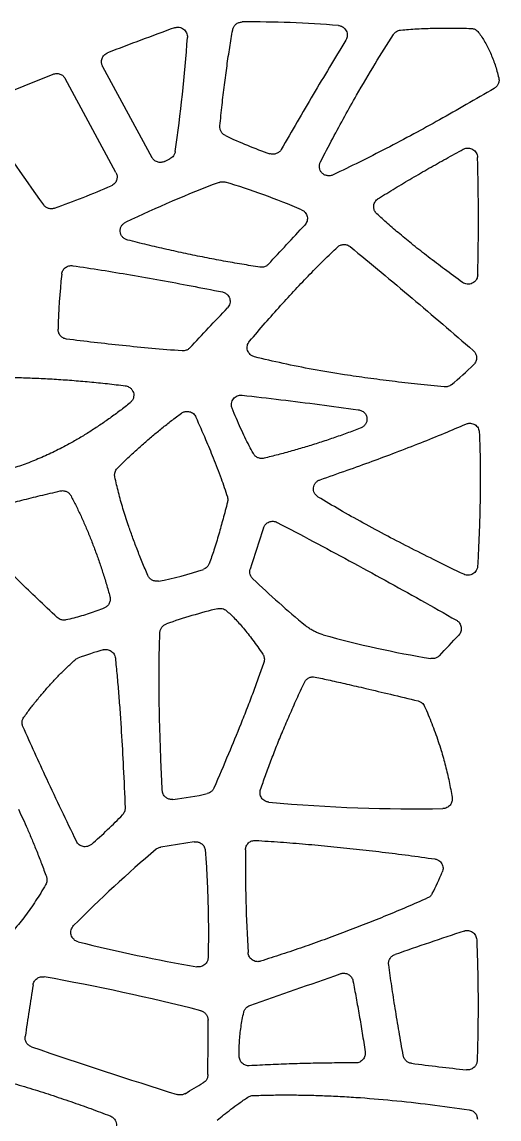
# Model space of a CAD drawing. Header units: millimetres. Extents: x -4 to 83, y 1 to 134.
# Drawn here: x 67.84 to 82.62, y 95.13 to 129.13 of the extents above; entities that cross this region are included whole.
import ezdxf

# ---------------------------------------------------------------- set-up
doc = ezdxf.new("R2010")
doc.units = ezdxf.units.MM

msp = doc.modelspace()

# ---------------------------------------------------------------- linework, layer by layer
at = {"color": 7, "linetype": 'Continuous', "lineweight": 25}
for p, q in [((70.343, 127.749), (71.867, 124.93)), ((70.755, 124.464), (69.182, 127.372)), ((73.179, 103.724), (72.149, 103.563))]:
    msp.add_line(p, q, dxfattribs=at)
for centre, radius, start, end in [((113.847, 15.653), 120.578, 110.0197, 111.07056), ((74.956, 96.385), 32.742, 85.287, 90.5155), ((28.654, 131.594), 44.412, 351.6051, 356.1933), ((108.479, 152.581), 49.451, 212.1839, 216.0785), ((79.94, 137.802), 13.503, 244.582, 250.8968), ((56.896, 156.161), 34.919, 296.1037, 296.4096), ((16.608, 123.032), 65.374, 358.47445, 1.66307), ((88.69, 85.602), 41.277, 110.926, 115.2788), ((67.502, 102.127), 23.015, 66.9829, 73.2378), ((57.047, 155.836), 34.56, 289.9779, 293.1065), ((-238.729, 414.298), 429.402, 317.03176, 317.25253), ((88.442, 119.198), 19.482, 173.7682, 178.8073), ((-225.077, 401.524), 410.705, 316.54082, 316.77836), ((75.674, 124.696), 8.732, 308.747, 314.8901), ((102.092, 104.135), 28.341, 160.8002, 163.5261), ((70.588, 120.309), 8.636, 279.8675, 289.4565), ((98.572, 136.806), 34.317, 226.6042, 230.2346), ((77.826, 94.787), 16.628, 103.618, 109.3516), ((85.682, 140.723), 31.745, 254.4524, 260.6213), ((-47.8, 230.492), 176.558, 316.73818, 317.02122), ((98.155, 72.687), 40.412, 130.3269, 135.2726), ((121.359, 103.084), 46.594, 179.5215, 183.4368), ((73.143, 105.96), 8.347, 332.5978, 337.6442), ((154.818, -117.273), 230.209, 108.56211, 109.12375), ((81.024, 145.938), 46.732, 255.8282, 260.4404), ((-91.886, 579.636), 509.078, 289.12521, 289.45897), ((242.072, 72.011), 176.012, 171.08321, 171.6091), ((56.89, 33.971), 66.594, 75.66153, 79.9303), ((-102.128, 97.648), 175.735, 359.63064, 0.18107), ((124.934, 263.177), 175.262, 251.09291, 252.64499), ((109.221, 332.478), 237.433, 262.90849, 263.32171), ((0.677, 219.031), 142.729, 300.3963, 300.65883)]:
    msp.add_arc(centre, radius, start, end, dxfattribs=at)
for points, knots in [([(72.568, 128.945), (72.584, 128.95), (72.616, 128.96), (72.665, 128.965), (72.723, 128.961), (72.787, 128.943), (72.852, 128.906), (72.906, 128.854), (72.944, 128.791), (72.967, 128.719), (72.967, 128.67), (72.967, 128.645)], [0, 0, 0, 0, 0.084731, 0.167223, 0.249796, 0.376083, 0.503054, 0.624266, 0.751548, 0.873892, 1, 1, 1, 1]), ([(73.976, 125.904), (73.997, 126.121), (74.04, 126.545), (74.113, 127.167), (74.192, 127.762), (74.276, 128.33), (74.339, 128.699), (74.37, 128.88)], [0, 0, 0, 0, 0.217333, 0.425953, 0.625904, 0.817235, 1, 1, 1, 1]), ([(74.37, 128.88), (74.374, 128.896), (74.382, 128.93), (74.404, 128.977), (74.433, 129.019), (74.482, 129.067), (74.557, 129.115), (74.626, 129.122), (74.661, 129.125)], [0, 0, 0, 0, 0.126349, 0.249347, 0.372907, 0.500888, 0.750192, 1, 1, 1, 1]), ([(77.646, 129.016), (77.663, 129.014), (77.697, 129.009), (77.745, 128.992), (77.796, 128.964), (77.848, 128.919), (77.891, 128.856), (77.917, 128.783), (77.922, 128.708), (77.911, 128.632), (77.888, 128.587), (77.876, 128.564)], [0, 0, 0, 0, 0.08499, 0.16762, 0.250334, 0.376745, 0.503537, 0.624633, 0.752154, 0.87424, 1, 1, 1, 1]), ([(79.353, 128.74), (79.362, 128.752), (79.379, 128.776), (79.411, 128.806), (79.453, 128.836), (79.507, 128.863), (79.551, 128.87), (79.573, 128.874)], [0, 0, 0, 0, 0.166185, 0.331696, 0.500271, 0.749994, 1, 1, 1, 1]), ([(79.573, 128.874), (79.656, 128.881), (79.824, 128.897), (80.083, 128.914), (80.353, 128.927), (80.717, 128.937), (81.185, 128.94), (81.56, 128.931), (81.755, 128.927)], [0, 0, 0, 0, 0.113927, 0.23271, 0.3564, 0.485043, 0.731787, 1, 1, 1, 1]), ([(81.755, 128.927), (81.771, 128.926), (81.801, 128.924), (81.845, 128.912), (81.894, 128.891), (81.945, 128.857), (81.974, 128.822), (81.988, 128.804)], [0, 0, 0, 0, 0.166506, 0.331951, 0.500268, 0.749755, 1, 1, 1, 1]), ([(77.876, 128.564), (77.706, 128.284), (77.367, 127.723), (76.864, 126.877), (76.367, 126.029), (76.039, 125.46), (75.876, 125.176)], [0, 0, 0, 0, 0.249978, 0.499964, 0.749968, 1, 1, 1, 1]), ([(77.093, 124.796), (77.218, 125.037), (77.463, 125.509), (77.835, 126.196), (78.268, 126.968), (78.766, 127.817), (79.16, 128.436), (79.353, 128.74)], [0, 0, 0, 0, 0.178955, 0.350757, 0.515442, 0.762889, 1, 1, 1, 1]), ([(81.988, 128.804), (82.023, 128.755), (82.092, 128.657), (82.185, 128.5), (82.273, 128.336), (82.354, 128.164), (82.429, 127.984), (82.497, 127.796), (82.558, 127.6), (82.593, 127.465), (82.611, 127.397)], [0, 0, 0, 0, 0.115581, 0.233228, 0.353277, 0.476049, 0.601841, 0.730929, 0.86357, 1, 1, 1, 1]), ([(70.343, 127.749), (70.337, 127.762), (70.324, 127.787), (70.313, 127.827), (70.305, 127.876), (70.307, 127.932), (70.322, 127.994), (70.351, 128.052), (70.39, 128.101), (70.44, 128.143), (70.478, 128.16), (70.497, 128.169)], [0, 0, 0, 0, 0.083417, 0.165613, 0.248235, 0.373366, 0.4996, 0.622876, 0.751017, 0.873705, 1, 1, 1, 1]), ([(66.765, 126.675), (67.105, 126.816), (67.785, 127.096), (68.468, 127.37), (68.81, 127.507)], [0, 0, 0, 0, 0.499468, 1, 1, 1, 1]), ([(68.81, 127.507), (68.827, 127.513), (68.861, 127.525), (68.915, 127.53), (68.969, 127.526), (69.039, 127.507), (69.122, 127.463), (69.162, 127.402), (69.182, 127.372)], [0, 0, 0, 0, 0.126426, 0.249201, 0.372667, 0.501095, 0.75041, 1, 1, 1, 1]), ([(82.611, 127.397), (82.614, 127.382), (82.62, 127.351), (82.62, 127.303), (82.613, 127.256), (82.592, 127.196), (82.551, 127.125), (82.499, 127.088), (82.473, 127.069)], [0, 0, 0, 0, 0.125636, 0.24854, 0.371994, 0.499242, 0.749397, 1, 1, 1, 1]), ([(82.473, 127.069), (82.185, 126.9), (81.621, 126.571), (80.79, 126.1), (79.964, 125.646), (79.138, 125.209), (78.307, 124.786), (77.756, 124.521), (77.485, 124.391)], [0, 0, 0, 0, 0.176967, 0.345632, 0.506022, 0.67625, 0.840892, 1, 1, 1, 1]), ([(74.144, 125.606), (74.131, 125.613), (74.104, 125.628), (74.068, 125.656), (74.038, 125.69), (74.004, 125.74), (73.974, 125.812), (73.975, 125.874), (73.976, 125.904)], [0, 0, 0, 0, 0.125907, 0.249287, 0.373158, 0.500501, 0.749952, 1, 1, 1, 1]), ([(72.589, 125.11), (72.586, 125.094), (72.58, 125.063), (72.562, 125.019), (72.532, 124.971), (72.489, 124.923), (72.448, 124.899), (72.427, 124.887)], [0, 0, 0, 0, 0.166439, 0.331696, 0.50012, 0.749918, 1, 1, 1, 1]), ([(75.876, 125.176), (75.867, 125.161), (75.848, 125.133), (75.812, 125.096), (75.77, 125.067), (75.708, 125.038), (75.621, 125.018), (75.554, 125.035), (75.521, 125.043)], [0, 0, 0, 0, 0.126143, 0.249131, 0.37284, 0.501083, 0.750134, 1, 1, 1, 1]), ([(78.882, 123.656), (79.055, 123.763), (79.4, 123.976), (79.923, 124.287), (80.449, 124.592), (80.98, 124.891), (81.336, 125.085), (81.514, 125.182)], [0, 0, 0, 0, 0.200031, 0.400016, 0.599984, 0.799969, 1, 1, 1, 1]), ([(81.515, 125.182), (81.531, 125.19), (81.562, 125.205), (81.611, 125.217), (81.671, 125.221), (81.739, 125.211), (81.81, 125.182), (81.871, 125.135), (81.916, 125.075), (81.948, 125.005), (81.953, 124.954), (81.955, 124.929)], [0, 0, 0, 0, 0.085097, 0.16795, 0.251056, 0.377716, 0.504167, 0.625168, 0.752634, 0.874364, 1, 1, 1, 1]), ([(72.26, 124.804), (72.242, 124.796), (72.207, 124.782), (72.151, 124.772), (72.094, 124.774), (72.02, 124.791), (71.931, 124.835), (71.888, 124.898), (71.867, 124.93)], [0, 0, 0, 0, 0.126658, 0.249341, 0.37291, 0.502126, 0.751434, 1, 1, 1, 1]), ([(77.485, 124.391), (77.47, 124.384), (77.44, 124.372), (77.392, 124.361), (77.343, 124.358), (77.28, 124.364), (77.204, 124.389), (77.131, 124.447), (77.077, 124.524), (77.054, 124.614), (77.056, 124.709), (77.08, 124.767), (77.093, 124.796)], [0, 0, 0, 0, 0.06574, 0.129904, 0.194004, 0.259561, 0.381856, 0.50755, 0.62834, 0.7505, 0.873834, 1, 1, 1, 1]), ([(70.755, 124.464), (70.762, 124.449), (70.777, 124.419), (70.789, 124.371), (70.792, 124.322), (70.787, 124.272), (70.768, 124.2), (70.719, 124.109), (70.646, 124.069), (70.61, 124.048)], [0, 0, 0, 0, 0.102408, 0.200963, 0.298589, 0.398293, 0.502902, 0.751829, 1, 1, 1, 1]), ([(73.948, 124.157), (73.963, 124.162), (73.994, 124.173), (74.043, 124.178), (74.092, 124.176), (74.124, 124.168), (74.14, 124.164)], [0, 0, 0, 0, 0.248996, 0.499984, 0.749546, 1, 1, 1, 1]), ([(68.855, 123.355), (68.839, 123.351), (68.809, 123.341), (68.761, 123.336), (68.713, 123.339), (68.651, 123.353), (68.576, 123.387), (68.534, 123.435), (68.513, 123.46)], [0, 0, 0, 0, 0.126027, 0.249255, 0.373044, 0.500707, 0.750093, 1, 1, 1, 1]), ([(78.834, 123.185), (78.821, 123.199), (78.795, 123.225), (78.766, 123.272), (78.747, 123.323), (78.739, 123.377), (78.74, 123.437), (78.753, 123.5), (78.783, 123.561), (78.825, 123.616), (78.863, 123.642), (78.881, 123.655)], [0, 0, 0, 0, 0.104078, 0.202875, 0.299904, 0.398865, 0.503251, 0.624179, 0.751057, 0.874051, 1, 1, 1, 1]), ([(76.501, 123.31), (76.516, 123.303), (76.545, 123.289), (76.583, 123.26), (76.622, 123.22), (76.657, 123.166), (76.68, 123.098), (76.687, 123.026), (76.675, 122.956), (76.649, 122.889), (76.619, 122.852), (76.603, 122.834)], [0, 0, 0, 0, 0.084874, 0.16769, 0.250621, 0.376614, 0.503542, 0.624765, 0.751714, 0.87409, 1, 1, 1, 1]), ([(81.487, 121.058), (81.303, 121.193), (80.947, 121.453), (80.439, 121.839), (79.974, 122.203), (79.554, 122.547), (79.176, 122.87), (78.944, 123.084), (78.834, 123.185)], [0, 0, 0, 0, 0.201374, 0.388788, 0.562288, 0.721935, 0.867805, 1, 1, 1, 1]), ([(71.118, 122.369), (71.102, 122.374), (71.072, 122.383), (71.029, 122.405), (70.99, 122.432), (70.945, 122.476), (70.903, 122.542), (70.882, 122.632), (70.888, 122.725), (70.924, 122.809), (70.983, 122.881), (71.037, 122.912), (71.064, 122.927)], [0, 0, 0, 0, 0.065519, 0.129542, 0.193554, 0.25904, 0.381725, 0.507752, 0.628862, 0.751532, 0.874449, 1, 1, 1, 1]), ([(75.215, 121.529), (75.028, 121.559), (74.649, 121.618), (74.079, 121.719), (73.501, 121.829), (72.916, 121.949), (72.323, 122.079), (71.722, 122.219), (71.321, 122.319), (71.118, 122.369)], [0, 0, 0, 0, 0.136178, 0.274535, 0.415102, 0.557905, 0.702973, 0.85033, 1, 1, 1, 1]), ([(74.89, 119.232), (75.053, 119.422), (75.371, 119.795), (75.847, 120.331), (76.308, 120.835), (76.755, 121.305), (77.187, 121.742), (77.476, 122.017), (77.616, 122.151)], [0, 0, 0, 0, 0.188052, 0.367481, 0.538332, 0.700658, 0.854524, 1, 1, 1, 1]), ([(77.616, 122.151), (77.63, 122.163), (77.657, 122.186), (77.705, 122.211), (77.757, 122.226), (77.828, 122.234), (77.919, 122.224), (77.979, 122.184), (78.008, 122.164)], [0, 0, 0, 0, 0.12693, 0.250379, 0.374658, 0.504001, 0.752252, 1, 1, 1, 1]), ([(78.008, 122.164), (78.329, 121.9), (78.972, 121.371), (79.928, 120.569), (80.879, 119.762), (81.507, 119.217), (81.822, 118.945)], [0, 0, 0, 0, 0.250007, 0.5, 0.749993, 1, 1, 1, 1]), ([(69.075, 121.313), (69.078, 121.333), (69.085, 121.372), (69.109, 121.427), (69.144, 121.476), (69.203, 121.53), (69.294, 121.58), (69.374, 121.577), (69.415, 121.575)], [0, 0, 0, 0, 0.127125, 0.249697, 0.373119, 0.502689, 0.751673, 1, 1, 1, 1]), ([(69.415, 121.575), (69.711, 121.53), (70.31, 121.44), (71.217, 121.29), (72.144, 121.127), (73.091, 120.95), (73.728, 120.824), (74.05, 120.76)], [0, 0, 0, 0, 0.190802, 0.38618, 0.586157, 0.790757, 1, 1, 1, 1]), ([(75.478, 121.621), (75.467, 121.61), (75.444, 121.587), (75.403, 121.561), (75.351, 121.538), (75.288, 121.523), (75.239, 121.527), (75.215, 121.529)], [0, 0, 0, 0, 0.166493, 0.331812, 0.500401, 0.749912, 1, 1, 1, 1]), ([(81.959, 121.291), (81.958, 121.273), (81.955, 121.236), (81.939, 121.184), (81.91, 121.127), (81.862, 121.071), (81.795, 121.025), (81.717, 121), (81.636, 120.998), (81.556, 121.015), (81.51, 121.044), (81.487, 121.058)], [0, 0, 0, 0, 0.085917, 0.169038, 0.252212, 0.378684, 0.505108, 0.625406, 0.752531, 0.87407, 1, 1, 1, 1]), ([(74.05, 120.76), (74.068, 120.755), (74.102, 120.747), (74.15, 120.723), (74.2, 120.686), (74.247, 120.631), (74.281, 120.559), (74.295, 120.48), (74.286, 120.401), (74.259, 120.325), (74.226, 120.284), (74.208, 120.264)], [0, 0, 0, 0, 0.085362, 0.167995, 0.250577, 0.37695, 0.503554, 0.6244, 0.7518, 0.87379, 1, 1, 1, 1]), ([(69.223, 119.302), (69.205, 119.306), (69.169, 119.312), (69.12, 119.334), (69.074, 119.364), (69.023, 119.415), (68.972, 119.494), (68.967, 119.567), (68.964, 119.604)], [0, 0, 0, 0, 0.126588, 0.249404, 0.372806, 0.501089, 0.75023, 1, 1, 1, 1]), ([(72.801, 118.933), (72.488, 118.959), (71.873, 119.008), (70.965, 119.097), (70.084, 119.193), (69.507, 119.266), (69.223, 119.302)], [0, 0, 0, 0, 0.261239, 0.514956, 0.761194, 1, 1, 1, 1]), ([(73.04, 119.025), (73.029, 119.015), (73.008, 118.995), (72.971, 118.97), (72.925, 118.948), (72.867, 118.932), (72.823, 118.933), (72.801, 118.933)], [0, 0, 0, 0, 0.166431, 0.33197, 0.500323, 0.749765, 1, 1, 1, 1]), ([(75.045, 118.751), (75.029, 118.755), (74.996, 118.765), (74.952, 118.789), (74.905, 118.826), (74.861, 118.878), (74.829, 118.947), (74.815, 119.023), (74.821, 119.098), (74.845, 119.171), (74.875, 119.211), (74.89, 119.232)], [0, 0, 0, 0, 0.085029, 0.167658, 0.250325, 0.376689, 0.503568, 0.624491, 0.751697, 0.87397, 1, 1, 1, 1]), ([(80.925, 117.821), (80.65, 117.848), (80.111, 117.9), (79.32, 117.991), (78.566, 118.088), (77.749, 118.207), (76.873, 118.354), (75.942, 118.537), (75.34, 118.68), (75.045, 118.751)], [0, 0, 0, 0, 0.139275, 0.272734, 0.400405, 0.522319, 0.688418, 0.847597, 1, 1, 1, 1]), ([(81.822, 118.945), (81.834, 118.933), (81.858, 118.911), (81.886, 118.871), (81.906, 118.827), (81.919, 118.78), (81.927, 118.706), (81.914, 118.605), (81.862, 118.541), (81.836, 118.509)], [0, 0, 0, 0, 0.102353, 0.200933, 0.298588, 0.398248, 0.502673, 0.751667, 1, 1, 1, 1]), ([(66.164, 118.106), (66.34, 118.11), (66.694, 118.118), (67.227, 118.118), (67.762, 118.109), (68.301, 118.09), (68.844, 118.062), (69.389, 118.024), (69.938, 117.977), (70.49, 117.921), (70.858, 117.876), (71.043, 117.853)], [0, 0, 0, 0, 0.108247, 0.217131, 0.326687, 0.436949, 0.54795, 0.659724, 0.772303, 0.885718, 1, 1, 1, 1]), ([(71.043, 117.853), (71.063, 117.849), (71.103, 117.842), (71.158, 117.817), (71.214, 117.778), (71.266, 117.72), (71.3, 117.642), (71.312, 117.557), (71.297, 117.471), (71.259, 117.388), (71.215, 117.347), (71.192, 117.326)], [0, 0, 0, 0, 0.086851, 0.171976, 0.258695, 0.378143, 0.499726, 0.618799, 0.741507, 0.869142, 1, 1, 1, 1]), ([(81.139, 117.885), (81.123, 117.874), (81.092, 117.852), (81.039, 117.831), (80.982, 117.819), (80.944, 117.821), (80.925, 117.821)], [0, 0, 0, 0, 0.248821, 0.500062, 0.749974, 1, 1, 1, 1]), ([(71.192, 117.326), (71.09, 117.244), (70.886, 117.083), (70.574, 116.852), (70.261, 116.634), (69.946, 116.428), (69.629, 116.234), (69.266, 116.028), (68.857, 115.816), (68.402, 115.607), (67.947, 115.424), (67.639, 115.323), (67.487, 115.274)], [0, 0, 0, 0, 0.092238, 0.18311, 0.272689, 0.361052, 0.448279, 0.534452, 0.654765, 0.772268, 0.887245, 1, 1, 1, 1]), ([(74.354, 117.158), (74.348, 117.174), (74.336, 117.207), (74.33, 117.258), (74.333, 117.318), (74.351, 117.385), (74.39, 117.453), (74.445, 117.508), (74.511, 117.546), (74.586, 117.568), (74.638, 117.565), (74.664, 117.564)], [0, 0, 0, 0, 0.085157, 0.167872, 0.250667, 0.376845, 0.503373, 0.624471, 0.751846, 0.873894, 1, 1, 1, 1]), ([(74.664, 117.564), (75.063, 117.517), (75.862, 117.424), (77.06, 117.273), (77.857, 117.166), (78.256, 117.113)], [0, 0, 0, 0, 0.333336, 0.666664, 1, 1, 1, 1]), ([(70.801, 115.301), (70.887, 115.387), (71.061, 115.56), (71.329, 115.811), (71.605, 116.059), (71.888, 116.302), (72.179, 116.541), (72.476, 116.775), (72.68, 116.927), (72.782, 117.003)], [0, 0, 0, 0, 0.139976, 0.280795, 0.422529, 0.565248, 0.709021, 0.853917, 1, 1, 1, 1]), ([(72.782, 117.003), (72.794, 117.011), (72.819, 117.028), (72.859, 117.046), (72.909, 117.059), (72.969, 117.064), (73.035, 117.054), (73.098, 117.03), (73.153, 116.992), (73.2, 116.943), (73.221, 116.903), (73.231, 116.883)], [0, 0, 0, 0, 0.083854, 0.166107, 0.248608, 0.37389, 0.500293, 0.622425, 0.749823, 0.873203, 1, 1, 1, 1]), ([(75.01, 115.753), (74.966, 115.834), (74.875, 116), (74.744, 116.261), (74.613, 116.542), (74.481, 116.843), (74.397, 117.051), (74.354, 117.158)], [0, 0, 0, 0, 0.177382, 0.365923, 0.565784, 0.777105, 1, 1, 1, 1]), ([(78.256, 117.113), (78.274, 117.109), (78.31, 117.103), (78.361, 117.083), (78.408, 117.055), (78.461, 117.012), (78.511, 116.942), (78.535, 116.846), (78.527, 116.748), (78.484, 116.659), (78.416, 116.584), (78.354, 116.555), (78.323, 116.54)], [0, 0, 0, 0, 0.069184, 0.136017, 0.202269, 0.269754, 0.3902, 0.512966, 0.629873, 0.74945, 0.872657, 1, 1, 1, 1]), ([(73.231, 116.883), (73.331, 116.653), (73.514, 116.234), (73.777, 115.603), (74.008, 115.01), (74.142, 114.602), (74.205, 114.41)], [0, 0, 0, 0, 0.283214, 0.515623, 0.771541, 1, 1, 1, 1]), ([(77.076, 114.942), (77.355, 115.039), (77.896, 115.228), (78.676, 115.509), (79.44, 115.793), (80.184, 116.082), (80.91, 116.374), (81.371, 116.573), (81.592, 116.669)], [0, 0, 0, 0, 0.18346, 0.355054, 0.5148, 0.688581, 0.850299, 1, 1, 1, 1]), ([(81.592, 116.669), (81.608, 116.674), (81.638, 116.686), (81.686, 116.694), (81.742, 116.695), (81.806, 116.682), (81.872, 116.652), (81.929, 116.606), (81.972, 116.548), (82.002, 116.481), (82.007, 116.433), (82.009, 116.408)], [0, 0, 0, 0, 0.084705, 0.167301, 0.250007, 0.37616, 0.50309, 0.624373, 0.751557, 0.873975, 1, 1, 1, 1]), ([(78.323, 116.54), (78.184, 116.487), (77.905, 116.381), (77.484, 116.232), (77.061, 116.091), (76.634, 115.958), (76.206, 115.833), (75.775, 115.715), (75.485, 115.644), (75.341, 115.608)], [0, 0, 0, 0, 0.143, 0.285867, 0.428652, 0.571406, 0.714181, 0.857028, 1, 1, 1, 1]), ([(82.009, 116.408), (82.016, 116.23), (82.029, 115.868), (82.038, 115.315), (82.039, 114.742), (82.031, 114.15), (82.014, 113.538), (81.99, 112.907), (81.967, 112.48), (81.955, 112.264)], [0, 0, 0, 0, 0.128836, 0.262293, 0.400407, 0.543208, 0.690724, 0.842981, 1, 1, 1, 1]), ([(75.341, 115.608), (75.325, 115.605), (75.293, 115.599), (75.245, 115.599), (75.198, 115.608), (75.136, 115.629), (75.064, 115.672), (75.028, 115.726), (75.01, 115.753)], [0, 0, 0, 0, 0.125457, 0.248066, 0.37121, 0.498231, 0.75196, 1, 1, 1, 1]), ([(70.721, 115.029), (70.718, 115.045), (70.713, 115.077), (70.715, 115.127), (70.727, 115.183), (70.752, 115.245), (70.784, 115.282), (70.801, 115.301)], [0, 0, 0, 0, 0.166771, 0.331989, 0.500297, 0.749684, 1, 1, 1, 1]), ([(71.744, 111.977), (71.685, 112.115), (71.57, 112.385), (71.411, 112.784), (71.266, 113.169), (71.118, 113.589), (70.972, 114.047), (70.832, 114.541), (70.757, 114.868), (70.721, 115.029)], [0, 0, 0, 0, 0.139455, 0.272912, 0.400418, 0.52203, 0.687641, 0.846887, 1, 1, 1, 1]), ([(77.019, 114.406), (77.003, 114.417), (76.971, 114.438), (76.933, 114.48), (76.897, 114.536), (76.872, 114.609), (76.869, 114.693), (76.89, 114.776), (76.935, 114.848), (76.997, 114.908), (77.049, 114.931), (77.076, 114.942)], [0, 0, 0, 0, 0.084668, 0.167674, 0.251975, 0.377263, 0.502226, 0.623129, 0.749397, 0.873182, 1, 1, 1, 1]), ([(67.321, 114.176), (67.494, 114.221), (67.857, 114.315), (68.428, 114.455), (68.825, 114.548), (69.032, 114.596)], [0, 0, 0, 0, 0.304724, 0.638045, 1, 1, 1, 1]), ([(69.032, 114.596), (69.048, 114.599), (69.08, 114.605), (69.129, 114.604), (69.178, 114.594), (69.239, 114.572), (69.31, 114.527), (69.345, 114.471), (69.363, 114.444)], [0, 0, 0, 0, 0.126107, 0.249288, 0.373045, 0.500833, 0.749952, 1, 1, 1, 1]), ([(69.363, 114.444), (69.416, 114.34), (69.523, 114.131), (69.675, 113.81), (69.821, 113.481), (69.961, 113.143), (70.095, 112.797), (70.223, 112.441), (70.345, 112.077), (70.461, 111.705), (70.533, 111.452), (70.569, 111.325)], [0, 0, 0, 0, 0.104316, 0.210178, 0.317656, 0.426817, 0.537725, 0.650441, 0.765022, 0.881524, 1, 1, 1, 1]), ([(74.209, 114.246), (74.163, 114.073), (74.077, 113.744), (73.939, 113.249), (73.802, 112.785), (73.694, 112.482), (73.644, 112.342)], [0, 0, 0, 0, 0.270171, 0.514338, 0.776159, 1, 1, 1, 1]), ([(74.205, 114.41), (74.21, 114.392), (74.219, 114.356), (74.22, 114.3), (74.213, 114.264), (74.209, 114.246)], [0, 0, 0, 0, 0.335374, 0.664755, 1, 1, 1, 1]), ([(81.529, 112.012), (81.249, 112.147), (80.705, 112.41), (79.919, 112.805), (79.157, 113.199), (78.417, 113.598), (77.699, 114), (77.241, 114.273), (77.019, 114.406)], [0, 0, 0, 0, 0.182661, 0.354816, 0.516495, 0.686884, 0.848032, 1, 1, 1, 1]), ([(75.327, 113.455), (75.332, 113.469), (75.343, 113.495), (75.365, 113.531), (75.396, 113.569), (75.44, 113.607), (75.516, 113.647), (75.603, 113.66), (75.688, 113.648), (75.727, 113.63), (75.746, 113.621)], [0, 0, 0, 0, 0.083649, 0.165635, 0.247643, 0.3737, 0.501376, 0.749763, 0.873331, 1, 1, 1, 1]), ([(75.746, 113.621), (76.12, 113.425), (76.867, 113.033), (77.981, 112.434), (79.092, 111.828), (80.199, 111.214), (80.933, 110.798), (81.3, 110.59)], [0, 0, 0, 0, 0.199952, 0.399918, 0.599907, 0.799931, 1, 1, 1, 1]), ([(68.938, 110.673), (68.732, 110.866), (68.34, 111.235), (67.757, 111.797), (67.21, 112.338), (66.857, 112.711), (66.69, 112.887)], [0, 0, 0, 0, 0.268832, 0.511781, 0.769219, 1, 1, 1, 1]), ([(73.644, 112.342), (73.639, 112.329), (73.627, 112.302), (73.603, 112.266), (73.569, 112.228), (73.524, 112.192), (73.485, 112.175), (73.465, 112.167)], [0, 0, 0, 0, 0.167931, 0.335327, 0.505819, 0.751795, 1, 1, 1, 1]), ([(81.955, 112.264), (81.954, 112.247), (81.95, 112.215), (81.936, 112.168), (81.91, 112.117), (81.869, 112.065), (81.811, 112.02), (81.743, 111.99), (81.671, 111.98), (81.597, 111.984), (81.552, 112.003), (81.529, 112.012)], [0, 0, 0, 0, 0.084818, 0.167469, 0.250221, 0.376404, 0.5033, 0.624523, 0.751723, 0.874036, 1, 1, 1, 1]), ([(72.068, 111.801), (72.052, 111.799), (72.019, 111.795), (71.969, 111.799), (71.921, 111.812), (71.86, 111.839), (71.791, 111.889), (71.759, 111.948), (71.744, 111.977)], [0, 0, 0, 0, 0.126225, 0.249595, 0.373776, 0.502363, 0.751446, 1, 1, 1, 1]), ([(74.995, 111.871), (74.983, 111.884), (74.958, 111.91), (74.93, 111.958), (74.908, 112.018), (74.897, 112.091), (74.909, 112.145), (74.914, 112.172)], [0, 0, 0, 0, 0.166798, 0.331684, 0.500393, 0.749867, 1, 1, 1, 1]), ([(70.569, 111.325), (70.573, 111.307), (70.581, 111.272), (70.58, 111.218), (70.57, 111.164), (70.544, 111.097), (70.491, 111.021), (70.428, 110.987), (70.396, 110.97)], [0, 0, 0, 0, 0.127295, 0.251036, 0.375634, 0.505414, 0.752967, 1, 1, 1, 1]), ([(70.396, 110.97), (70.319, 110.939), (70.164, 110.877), (69.928, 110.795), (69.689, 110.721), (69.448, 110.654), (69.285, 110.618), (69.204, 110.599)], [0, 0, 0, 0, 0.200253, 0.400126, 0.599874, 0.799747, 1, 1, 1, 1]), ([(73.911, 110.947), (73.926, 110.95), (73.956, 110.956), (74.003, 110.956), (74.056, 110.948), (74.115, 110.928), (74.153, 110.9), (74.172, 110.887)], [0, 0, 0, 0, 0.166525, 0.331931, 0.500299, 0.749776, 1, 1, 1, 1]), ([(74.172, 110.887), (74.214, 110.85), (74.303, 110.773), (74.433, 110.644), (74.568, 110.5), (74.707, 110.34), (74.85, 110.163), (74.997, 109.971), (75.149, 109.762), (75.249, 109.617), (75.3, 109.542)], [0, 0, 0, 0, 0.09597, 0.199871, 0.311932, 0.432339, 0.561238, 0.698752, 0.844978, 1, 1, 1, 1]), ([(69.204, 110.599), (69.188, 110.596), (69.156, 110.591), (69.107, 110.593), (69.053, 110.604), (68.993, 110.627), (68.956, 110.658), (68.938, 110.673)], [0, 0, 0, 0, 0.168809, 0.336265, 0.506895, 0.752508, 1, 1, 1, 1]), ([(81.3, 110.59), (81.313, 110.582), (81.339, 110.566), (81.372, 110.536), (81.404, 110.495), (81.433, 110.442), (81.451, 110.376), (81.453, 110.308), (81.44, 110.243), (81.414, 110.18), (81.385, 110.146), (81.371, 110.128)], [0, 0, 0, 0, 0.084297, 0.166833, 0.249514, 0.375557, 0.502803, 0.624512, 0.751642, 0.874225, 1, 1, 1, 1]), ([(72.187, 105.319), (72.174, 105.616), (72.148, 106.194), (72.119, 107.036), (72.097, 107.867), (72.087, 108.68), (72.091, 109.468), (72.109, 109.969), (72.117, 110.207)], [0, 0, 0, 0, 0.182457, 0.354754, 0.516906, 0.692474, 0.853482, 1, 1, 1, 1]), ([(72.117, 110.207), (72.118, 110.222), (72.121, 110.251), (72.133, 110.294), (72.151, 110.335), (72.182, 110.384), (72.234, 110.439), (72.289, 110.463), (72.316, 110.475)], [0, 0, 0, 0, 0.12578, 0.249267, 0.373299, 0.500677, 0.749986, 1, 1, 1, 1]), ([(77.173, 110.139), (77.133, 110.151), (77.053, 110.176), (76.937, 110.225), (76.827, 110.283), (76.72, 110.35), (76.655, 110.402), (76.622, 110.428)], [0, 0, 0, 0, 0.201439, 0.400719, 0.599275, 0.798558, 1, 1, 1, 1]), ([(70.356, 109.673), (70.37, 109.676), (70.399, 109.683), (70.442, 109.686), (70.492, 109.682), (70.549, 109.667), (70.607, 109.637), (70.657, 109.594), (70.696, 109.542), (70.725, 109.482), (70.732, 109.439), (70.736, 109.417)], [0, 0, 0, 0, 0.083758, 0.166075, 0.248717, 0.373769, 0.499997, 0.622293, 0.749694, 0.873159, 1, 1, 1, 1]), ([(75.3, 109.542), (75.308, 109.529), (75.324, 109.503), (75.341, 109.459), (75.352, 109.406), (75.354, 109.344), (75.341, 109.299), (75.335, 109.277)], [0, 0, 0, 0, 0.166255, 0.331662, 0.500264, 0.750049, 1, 1, 1, 1]), ([(80.775, 109.492), (80.763, 109.48), (80.74, 109.458), (80.698, 109.432), (80.646, 109.409), (80.582, 109.395), (80.533, 109.4), (80.509, 109.402)], [0, 0, 0, 0, 0.166439, 0.331748, 0.500447, 0.749961, 1, 1, 1, 1]), ([(67.904, 107.588), (67.971, 107.679), (68.105, 107.861), (68.316, 108.127), (68.533, 108.386), (68.758, 108.639), (68.99, 108.885), (69.229, 109.125), (69.395, 109.279), (69.477, 109.356)], [0, 0, 0, 0, 0.143156, 0.286014, 0.428691, 0.571309, 0.713986, 0.856844, 1, 1, 1, 1]), ([(69.477, 109.356), (69.493, 109.369), (69.523, 109.395), (69.56, 109.41), (69.579, 109.418)], [0, 0, 0, 0, 0.500011, 1, 1, 1, 1]), ([(70.736, 109.417), (70.753, 109.238), (70.79, 108.873), (70.838, 108.313), (70.883, 107.73), (70.933, 106.967), (70.988, 105.98), (71.021, 105.194), (71.038, 104.776)], [0, 0, 0, 0, 0.116045, 0.236851, 0.362433, 0.492802, 0.730134, 1, 1, 1, 1]), ([(75.335, 109.277), (75.282, 109.126), (75.174, 108.817), (75.001, 108.349), (74.815, 107.864), (74.563, 107.227), (74.223, 106.399), (73.94, 105.741), (73.789, 105.389)], [0, 0, 0, 0, 0.114895, 0.234315, 0.358276, 0.486796, 0.725654, 1, 1, 1, 1]), ([(76.59, 108.663), (76.598, 108.678), (76.613, 108.707), (76.645, 108.745), (76.682, 108.778), (76.739, 108.812), (76.82, 108.84), (76.887, 108.832), (76.92, 108.829)], [0, 0, 0, 0, 0.126132, 0.249228, 0.372921, 0.500795, 0.750186, 1, 1, 1, 1]), ([(76.92, 108.829), (77.075, 108.796), (77.405, 108.726), (77.928, 108.608), (78.553, 108.463), (79.287, 108.287), (79.827, 108.157), (80.112, 108.088)], [0, 0, 0, 0, 0.145035, 0.308762, 0.491193, 0.732236, 1, 1, 1, 1]), ([(75.234, 105.346), (75.284, 105.491), (75.387, 105.787), (75.554, 106.235), (75.733, 106.696), (75.927, 107.17), (76.135, 107.656), (76.356, 108.156), (76.511, 108.492), (76.59, 108.663)], [0, 0, 0, 0, 0.128622, 0.261926, 0.399954, 0.542743, 0.690327, 0.842737, 1, 1, 1, 1]), ([(80.112, 108.088), (80.126, 108.084), (80.155, 108.075), (80.195, 108.055), (80.238, 108.024), (80.281, 107.981), (80.302, 107.941), (80.313, 107.921)], [0, 0, 0, 0, 0.166243, 0.331773, 0.500455, 0.750143, 1, 1, 1, 1]), ([(80.313, 107.921), (80.352, 107.833), (80.43, 107.656), (80.539, 107.387), (80.642, 107.114), (80.738, 106.837), (80.847, 106.492), (80.963, 106.078), (81.079, 105.593), (81.137, 105.266), (81.167, 105.103)], [0, 0, 0, 0, 0.098108, 0.196508, 0.29527, 0.394459, 0.494143, 0.662865, 0.83138, 1, 1, 1, 1]), ([(67.873, 107.293), (67.867, 107.309), (67.855, 107.341), (67.847, 107.392), (67.848, 107.453), (67.863, 107.522), (67.89, 107.566), (67.904, 107.588)], [0, 0, 0, 0, 0.166601, 0.331629, 0.50022, 0.749967, 1, 1, 1, 1]), ([(69.53, 103.74), (69.222, 104.383), (68.657, 105.561), (68.118, 106.752), (67.873, 107.293)], [0, 0, 0, 0, 0.545696, 1, 1, 1, 1]), ([(73.789, 105.389), (73.783, 105.375), (73.769, 105.348), (73.741, 105.311), (73.703, 105.273), (73.651, 105.238), (73.607, 105.224), (73.584, 105.218)], [0, 0, 0, 0, 0.166121, 0.331609, 0.500543, 0.749852, 1, 1, 1, 1]), ([(72.518, 105.037), (72.501, 105.036), (72.469, 105.034), (72.42, 105.04), (72.374, 105.055), (72.331, 105.077), (72.272, 105.121), (72.205, 105.198), (72.193, 105.279), (72.187, 105.319)], [0, 0, 0, 0, 0.102394, 0.201051, 0.298799, 0.398542, 0.503019, 0.751878, 1, 1, 1, 1]), ([(75.489, 104.953), (75.474, 104.955), (75.445, 104.959), (75.402, 104.973), (75.355, 104.997), (75.307, 105.034), (75.264, 105.086), (75.233, 105.147), (75.218, 105.212), (75.216, 105.28), (75.228, 105.324), (75.234, 105.346)], [0, 0, 0, 0, 0.084532, 0.167246, 0.250068, 0.375845, 0.502967, 0.62411, 0.750636, 0.873802, 1, 1, 1, 1]), ([(81.167, 105.103), (81.169, 105.089), (81.173, 105.061), (81.171, 105.017), (81.161, 104.968), (81.141, 104.913), (81.105, 104.859), (81.059, 104.814), (81.004, 104.781), (80.943, 104.758), (80.901, 104.755), (80.879, 104.754)], [0, 0, 0, 0, 0.08278, 0.166114, 0.251918, 0.377105, 0.502955, 0.625077, 0.752072, 0.87432, 1, 1, 1, 1]), ([(67.733, 104.732), (67.779, 104.634), (67.876, 104.434), (68.016, 104.119), (68.16, 103.782), (68.305, 103.423), (68.453, 103.042), (68.551, 102.78), (68.6, 102.645)], [0, 0, 0, 0, 0.14299, 0.295377, 0.457223, 0.628581, 0.809494, 1, 1, 1, 1]), ([(71.038, 104.776), (71.038, 104.763), (71.038, 104.737), (71.032, 104.697), (71.018, 104.653), (70.995, 104.605), (70.97, 104.575), (70.957, 104.56)], [0, 0, 0, 0, 0.166102, 0.331911, 0.500393, 0.74973, 1, 1, 1, 1]), ([(69.995, 103.645), (69.983, 103.635), (69.959, 103.616), (69.918, 103.595), (69.868, 103.577), (69.806, 103.568), (69.738, 103.574), (69.672, 103.596), (69.614, 103.632), (69.564, 103.68), (69.542, 103.72), (69.53, 103.74)], [0, 0, 0, 0, 0.08468, 0.167533, 0.250562, 0.376281, 0.503141, 0.624531, 0.751363, 0.874006, 1, 1, 1, 1]), ([(73.179, 103.724), (73.196, 103.726), (73.228, 103.729), (73.277, 103.725), (73.324, 103.712), (73.369, 103.691), (73.43, 103.649), (73.5, 103.574), (73.515, 103.492), (73.522, 103.452)], [0, 0, 0, 0, 0.102346, 0.200907, 0.29856, 0.398259, 0.502786, 0.751753, 1, 1, 1, 1]), ([(74.767, 103.473), (74.768, 103.494), (74.771, 103.534), (74.79, 103.591), (74.82, 103.644), (74.874, 103.704), (74.961, 103.763), (75.043, 103.766), (75.083, 103.768)], [0, 0, 0, 0, 0.127142, 0.24941, 0.37226, 0.501071, 0.750315, 1, 1, 1, 1]), ([(75.083, 103.768), (75.339, 103.751), (75.853, 103.717), (76.628, 103.654), (77.412, 103.582), (78.204, 103.5), (79.005, 103.408), (79.814, 103.307), (80.356, 103.232), (80.629, 103.194)], [0, 0, 0, 0, 0.137783, 0.277225, 0.418348, 0.561169, 0.705706, 0.851977, 1, 1, 1, 1]), ([(72.002, 103.496), (72.017, 103.507), (72.046, 103.529), (72.096, 103.552), (72.131, 103.559), (72.149, 103.563)], [0, 0, 0, 0, 0.335285, 0.664786, 1, 1, 1, 1]), ([(73.522, 103.452), (73.535, 103.268), (73.561, 102.901), (73.588, 102.349), (73.607, 101.798), (73.617, 101.246), (73.619, 100.694), (73.613, 100.326), (73.61, 100.142)], [0, 0, 0, 0, 0.166795, 0.333481, 0.500103, 0.666702, 0.83332, 1, 1, 1, 1]), ([(80.629, 103.194), (80.644, 103.191), (80.674, 103.186), (80.716, 103.169), (80.762, 103.143), (80.808, 103.103), (80.849, 103.048), (80.876, 102.985), (80.887, 102.919), (80.884, 102.85), (80.87, 102.807), (80.862, 102.786)], [0, 0, 0, 0, 0.084558, 0.1672, 0.249877, 0.375758, 0.503024, 0.623908, 0.750261, 0.873682, 1, 1, 1, 1]), ([(68.578, 102.393), (68.528, 102.307), (68.427, 102.138), (68.27, 101.893), (68.109, 101.656), (67.944, 101.429), (67.777, 101.212), (67.66, 101.073), (67.602, 101.004)], [0, 0, 0, 0, 0.175188, 0.346773, 0.514894, 0.679699, 0.841345, 1, 1, 1, 1]), ([(68.6, 102.645), (68.605, 102.631), (68.614, 102.604), (68.619, 102.56), (68.618, 102.509), (68.608, 102.451), (68.588, 102.412), (68.578, 102.393)], [0, 0, 0, 0, 0.166167, 0.33172, 0.500261, 0.749974, 1, 1, 1, 1]), ([(80.409, 101.984), (80.198, 101.891), (79.775, 101.705), (79.137, 101.438), (78.495, 101.179), (77.85, 100.93), (77.202, 100.689), (76.55, 100.458), (75.895, 100.236), (75.456, 100.095), (75.236, 100.025)], [0, 0, 0, 0, 0.125142, 0.250195, 0.375182, 0.500128, 0.625059, 0.749998, 0.87497, 1, 1, 1, 1]), ([(80.553, 102.119), (80.545, 102.105), (80.528, 102.076), (80.494, 102.038), (80.454, 102.006), (80.424, 101.991), (80.409, 101.984)], [0, 0, 0, 0, 0.249081, 0.499985, 0.749888, 1, 1, 1, 1]), ([(69.582, 100.628), (69.565, 100.633), (69.531, 100.643), (69.485, 100.669), (69.438, 100.708), (69.394, 100.764), (69.362, 100.837), (69.352, 100.915), (69.363, 100.993), (69.392, 101.067), (69.426, 101.106), (69.444, 101.126)], [0, 0, 0, 0, 0.085423, 0.168203, 0.250992, 0.377644, 0.504591, 0.624991, 0.751991, 0.874009, 1, 1, 1, 1]), ([(81.535, 100.96), (81.55, 100.965), (81.579, 100.973), (81.625, 100.977), (81.679, 100.974), (81.739, 100.959), (81.801, 100.926), (81.853, 100.88), (81.893, 100.824), (81.92, 100.76), (81.925, 100.714), (81.927, 100.691)], [0, 0, 0, 0, 0.084421, 0.166903, 0.249455, 0.375563, 0.502911, 0.624529, 0.751578, 0.874005, 1, 1, 1, 1]), ([(81.927, 100.691), (81.935, 100.49), (81.951, 100.084), (81.964, 99.472), (81.971, 98.851), (81.969, 98.222), (81.96, 97.585), (81.947, 97.157), (81.941, 96.942)], [0, 0, 0, 0, 0.161141, 0.324455, 0.489972, 0.657718, 0.827719, 1, 1, 1, 1]), ([(75.236, 100.025), (75.221, 100.021), (75.192, 100.013), (75.147, 100.009), (75.094, 100.013), (75.035, 100.029), (74.975, 100.061), (74.924, 100.106), (74.885, 100.161), (74.857, 100.223), (74.852, 100.268), (74.849, 100.291)], [0, 0, 0, 0, 0.084486, 0.167038, 0.249585, 0.375535, 0.502903, 0.624805, 0.751889, 0.874181, 1, 1, 1, 1]), ([(73.61, 100.142), (73.609, 100.128), (73.607, 100.1), (73.597, 100.059), (73.579, 100.012), (73.549, 99.963), (73.505, 99.917), (73.451, 99.881), (73.391, 99.858), (73.327, 99.847), (73.284, 99.852), (73.263, 99.855)], [0, 0, 0, 0, 0.083617, 0.165586, 0.247586, 0.37321, 0.500374, 0.622965, 0.750509, 0.873579, 1, 1, 1, 1]), ([(79.202, 99.909), (79.2, 99.927), (79.197, 99.96), (79.204, 100.011), (79.219, 100.06), (79.25, 100.121), (79.305, 100.189), (79.368, 100.217), (79.399, 100.231)], [0, 0, 0, 0, 0.126215, 0.249193, 0.37277, 0.500726, 0.750289, 1, 1, 1, 1]), ([(77.704, 99.636), (77.718, 99.641), (77.745, 99.649), (77.787, 99.654), (77.836, 99.654), (77.893, 99.643), (77.952, 99.617), (78.005, 99.579), (78.047, 99.531), (78.08, 99.475), (78.09, 99.433), (78.096, 99.412)], [0, 0, 0, 0, 0.083447, 0.165323, 0.24731, 0.373171, 0.500434, 0.622712, 0.750169, 0.873528, 1, 1, 1, 1]), ([(79.652, 97.104), (79.608, 97.351), (79.523, 97.836), (79.405, 98.55), (79.297, 99.238), (79.233, 99.689), (79.202, 99.909)], [0, 0, 0, 0, 0.264766, 0.519672, 0.764741, 1, 1, 1, 1]), ([(68.188, 99.293), (68.192, 99.312), (68.2, 99.351), (68.226, 99.404), (68.263, 99.451), (68.323, 99.502), (68.415, 99.549), (68.494, 99.543), (68.534, 99.54)], [0, 0, 0, 0, 0.126945, 0.249492, 0.372918, 0.502394, 0.751557, 1, 1, 1, 1]), ([(78.096, 99.412), (78.129, 99.238), (78.196, 98.884), (78.292, 98.343), (78.385, 97.786), (78.444, 97.408), (78.474, 97.217)], [0, 0, 0, 0, 0.239132, 0.485494, 0.739109, 1, 1, 1, 1]), ([(74.713, 98.441), (74.717, 98.457), (74.726, 98.49), (74.75, 98.534), (74.785, 98.581), (74.836, 98.627), (74.882, 98.647), (74.905, 98.657)], [0, 0, 0, 0, 0.166541, 0.331624, 0.500085, 0.749698, 1, 1, 1, 1]), ([(73.382, 98.491), (73.398, 98.487), (73.429, 98.477), (73.472, 98.453), (73.511, 98.423), (73.555, 98.374), (73.597, 98.301), (73.603, 98.236), (73.606, 98.203)], [0, 0, 0, 0, 0.126039, 0.249321, 0.373398, 0.501758, 0.751121, 1, 1, 1, 1]), ([(74.572, 97.077), (74.572, 97.153), (74.57, 97.305), (74.58, 97.532), (74.599, 97.76), (74.627, 97.988), (74.664, 98.215), (74.696, 98.366), (74.713, 98.441)], [0, 0, 0, 0, 0.165637, 0.331316, 0.497317, 0.663916, 0.831387, 1, 1, 1, 1]), ([(68.143, 97.371), (68.127, 97.377), (68.095, 97.389), (68.052, 97.418), (68.015, 97.454), (67.974, 97.51), (67.939, 97.592), (67.943, 97.661), (67.945, 97.696)], [0, 0, 0, 0, 0.1262, 0.249137, 0.372735, 0.500857, 0.750371, 1, 1, 1, 1]), ([(74.886, 96.786), (74.866, 96.786), (74.826, 96.785), (74.768, 96.8), (74.714, 96.827), (74.651, 96.876), (74.587, 96.957), (74.577, 97.037), (74.572, 97.077)], [0, 0, 0, 0, 0.127172, 0.249783, 0.373232, 0.502815, 0.751697, 1, 1, 1, 1]), ([(78.474, 97.217), (78.476, 97.202), (78.479, 97.174), (78.476, 97.132), (78.466, 97.083), (78.445, 97.029), (78.408, 96.976), (78.361, 96.931), (78.305, 96.899), (78.244, 96.877), (78.201, 96.875), (78.179, 96.874)], [0, 0, 0, 0, 0.083487, 0.165671, 0.248248, 0.373428, 0.49966, 0.622896, 0.751151, 0.873837, 1, 1, 1, 1]), ([(79.909, 96.861), (79.893, 96.864), (79.862, 96.869), (79.818, 96.886), (79.777, 96.91), (79.728, 96.95), (79.677, 97.012), (79.66, 97.074), (79.652, 97.104)], [0, 0, 0, 0, 0.125894, 0.249162, 0.373064, 0.500814, 0.750156, 1, 1, 1, 1]), ([(81.941, 96.942), (81.94, 96.925), (81.937, 96.892), (81.923, 96.845), (81.902, 96.801), (81.873, 96.761), (81.821, 96.709), (81.733, 96.655), (81.65, 96.656), (81.609, 96.656)], [0, 0, 0, 0, 0.102376, 0.20092, 0.29852, 0.398146, 0.502596, 0.751807, 1, 1, 1, 1]), ([(78.179, 96.874), (77.96, 96.874), (77.52, 96.873), (76.862, 96.863), (76.203, 96.845), (75.544, 96.82), (75.106, 96.797), (74.886, 96.786)], [0, 0, 0, 0, 0.200028, 0.400014, 0.599986, 0.799972, 1, 1, 1, 1]), ([(67.427, 96.286), (67.647, 96.222), (68.083, 96.093), (68.728, 95.888), (69.357, 95.677), (69.971, 95.46), (70.374, 95.308), (70.573, 95.232)], [0, 0, 0, 0, 0.207427, 0.411084, 0.611025, 0.80731, 1, 1, 1, 1]), ([(73.604, 96.515), (73.604, 96.498), (73.602, 96.464), (73.589, 96.414), (73.565, 96.358), (73.524, 96.299), (73.48, 96.268), (73.458, 96.253)], [0, 0, 0, 0, 0.163183, 0.324586, 0.48865, 0.744717, 1, 1, 1, 1]), ([(72.894, 95.921), (72.882, 95.914), (72.858, 95.901), (72.818, 95.888), (72.771, 95.88), (72.715, 95.878), (72.675, 95.888), (72.655, 95.893)], [0, 0, 0, 0, 0.166292, 0.33196, 0.500248, 0.749814, 1, 1, 1, 1]), ([(74.835, 95.81), (74.851, 95.82), (74.883, 95.839), (74.937, 95.857), (74.975, 95.861), (74.993, 95.862)], [0, 0, 0, 0, 0.335392, 0.664627, 1, 1, 1, 1]), ([(74.993, 95.862), (75.163, 95.868), (75.504, 95.879), (76.021, 95.883), (76.548, 95.879), (77.085, 95.865), (77.631, 95.841), (78.375, 95.797), (79.328, 95.717), (80.499, 95.589), (81.292, 95.476), (81.696, 95.419)], [0, 0, 0, 0, 0.075485, 0.152368, 0.230677, 0.310435, 0.391668, 0.474396, 0.642848, 0.818007, 1, 1, 1, 1]), ([(73.887, 95.097), (73.955, 95.152), (74.096, 95.269), (74.322, 95.442), (74.57, 95.625), (74.745, 95.746), (74.835, 95.81)], [0, 0, 0, 0, 0.221397, 0.461769, 0.721264, 1, 1, 1, 1]), ([(70.573, 95.232), (70.59, 95.225), (70.625, 95.21), (70.67, 95.176), (70.714, 95.128), (70.752, 95.063), (70.771, 94.982), (70.767, 94.898), (70.739, 94.82), (70.693, 94.75), (70.648, 94.717), (70.625, 94.701)], [0, 0, 0, 0, 0.085179, 0.168618, 0.253438, 0.379137, 0.504126, 0.624624, 0.751886, 0.873443, 1, 1, 1, 1]), ([(81.696, 95.419), (81.714, 95.415), (81.747, 95.409), (81.795, 95.388), (81.838, 95.359), (81.888, 95.312), (81.937, 95.238), (81.946, 95.169), (81.95, 95.134)], [0, 0, 0, 0, 0.126447, 0.249503, 0.373102, 0.50113, 0.750068, 1, 1, 1, 1])]:
    msp.add_open_spline(points, degree=3, knots=knots, dxfattribs=at)
for points in [[(70.356, 109.673), (70.101, 109.599), (69.843, 109.512), (69.579, 109.418)], [(72.518, 105.037), (72.893, 105.08), (73.249, 105.139), (73.584, 105.218)], [(75.489, 104.953), (77.37, 104.783), (79.169, 104.722), (80.879, 104.754)], [(69.995, 103.645), (70.342, 103.949), (70.665, 104.251), (70.957, 104.56)]]:
    msp.add_open_spline(points, degree=3, dxfattribs=at)

doc.saveas('drawing.dxf')
